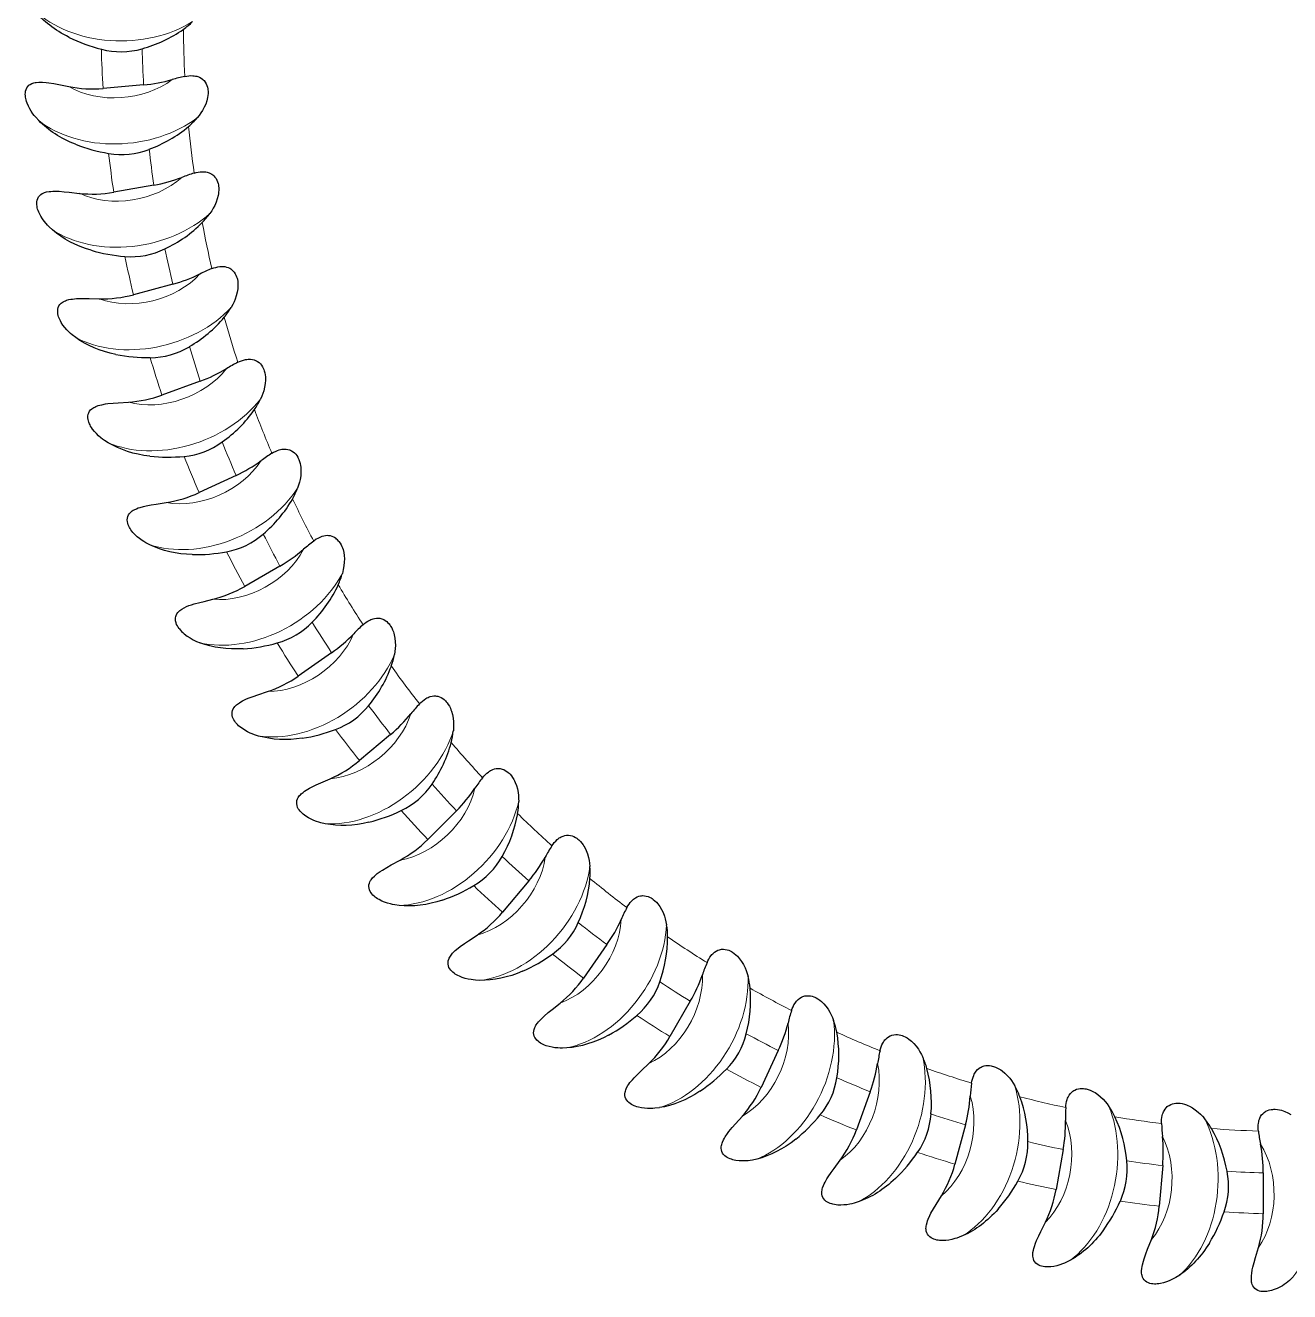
# Model space of a CAD drawing. Extents: x 89 to 617, y -10 to 440.
# Drawn here: x 554.4 to 585.47, y 109.55 to 140.66 of the extents above; entities that cross this region are included whole.
import ezdxf

# ---------------------------------------------------------------- set-up
doc = ezdxf.new("R2010")
doc.units = 0
doc.header["$LTSCALE"] = 7
doc.header["$MEASUREMENT"] = 0
doc.layers.add('8', color=250, linetype='CONTINUOUS', lineweight=15)

msp = doc.modelspace()

# ---------------------------------------------------------------- linework, layer by layer
at = {"layer": '8', "lineweight": 30, "ltscale": 0.02501}
for p, q in [((557.31, 139.197), (556.313, 139.11)), ((558.026, 134.301), (557.059, 134.042)), ((558.701, 131.918), (557.761, 131.576)), ((563.378, 123.239), (562.612, 122.596)), ((564.997, 121.365), (564.29, 120.658)), ((568.693, 118.075), (568.119, 117.255)), ((570.742, 116.683), (570.242, 115.817)), ((572.904, 115.476), (572.481, 114.569)), ((577.502, 113.648), (577.243, 112.682)), ((584.818, 112.466), (584.818, 111.466))]:
    msp.add_line(p, q, dxfattribs=at)
at = {"layer": '8', "lineweight": 30, "ltscale": 0.025011}
for p, q in [((557.561, 136.733), (556.576, 136.559)), ((559.581, 129.603), (558.675, 129.18)), ((560.66, 127.374), (559.794, 126.874)), ((561.929, 125.247), (561.109, 124.673)), ((575.163, 114.462), (574.821, 113.522)), ((579.903, 113.042), (579.73, 112.056)), ((582.348, 112.647), (582.261, 111.65))]:
    msp.add_line(p, q, dxfattribs=at)
at = {"layer": '8', "lineweight": 30, "ltscale": 0.025009}
msp.add_line((566.773, 119.639), (566.13, 118.873), dxfattribs=at)
at = {"layer": '8', "lineweight": 30}
for points in [[(558.322, 139.405), (558.371, 139.414), (558.42, 139.42), (558.471, 139.423), (558.521, 139.422), (558.554, 139.419), (558.585, 139.414), (558.614, 139.408), (558.642, 139.4), (558.687, 139.382), (558.725, 139.36), (558.757, 139.337), (558.777, 139.319), (558.795, 139.301), (558.825, 139.262), (558.847, 139.223), (558.865, 139.183), (558.878, 139.143), (558.887, 139.102), (558.891, 139.071), (558.893, 139.039), (558.894, 138.987), (558.89, 138.935), (558.882, 138.883), (558.873, 138.844), (558.862, 138.804), (558.835, 138.725), (558.799, 138.646), (558.755, 138.566), (558.717, 138.506), (558.673, 138.446), (558.624, 138.386)], [(554.733, 138.32), (554.66, 138.401), (554.625, 138.443), (554.592, 138.487), (554.551, 138.547), (554.513, 138.61), (554.479, 138.676), (554.449, 138.746), (554.435, 138.785), (554.423, 138.825), (554.416, 138.858), (554.41, 138.891), (554.405, 138.929), (554.404, 138.966), (554.406, 139.003), (554.411, 139.039), (554.423, 139.082), (554.441, 139.122), (554.465, 139.157), (554.494, 139.186), (554.525, 139.209), (554.56, 139.228), (554.587, 139.239), (554.615, 139.247), (554.643, 139.254), (554.672, 139.259), (554.732, 139.265), (554.777, 139.266), (554.823, 139.265), (554.916, 139.258), (554.978, 139.25), (555.103, 139.229), (555.225, 139.206), (555.471, 139.156)], [(558.551, 137.029), (558.599, 137.041), (558.648, 137.052), (558.698, 137.059), (558.748, 137.063), (558.781, 137.063), (558.813, 137.061), (558.842, 137.057), (558.87, 137.051), (558.917, 137.037), (558.956, 137.019), (558.99, 136.999), (559.012, 136.983), (559.032, 136.966), (559.064, 136.93), (559.091, 136.893), (559.111, 136.855), (559.128, 136.816), (559.14, 136.776), (559.147, 136.745), (559.152, 136.714), (559.157, 136.662), (559.158, 136.61), (559.154, 136.557), (559.149, 136.517), (559.142, 136.477), (559.121, 136.396), (559.093, 136.314), (559.056, 136.231), (559.023, 136.168), (558.984, 136.104), (558.941, 136.04)], [(555.071, 135.635), (554.991, 135.709), (554.952, 135.748), (554.916, 135.789), (554.869, 135.846), (554.826, 135.905), (554.786, 135.968), (554.75, 136.034), (554.733, 136.072), (554.718, 136.111), (554.707, 136.143), (554.699, 136.176), (554.691, 136.213), (554.686, 136.25), (554.685, 136.287), (554.687, 136.323), (554.695, 136.367), (554.71, 136.409), (554.73, 136.445), (554.757, 136.477), (554.786, 136.503), (554.819, 136.524), (554.845, 136.537), (554.872, 136.549), (554.899, 136.558), (554.928, 136.565), (554.987, 136.576), (555.032, 136.581), (555.078, 136.584), (555.171, 136.585), (555.233, 136.583), (555.359, 136.573), (555.483, 136.561), (555.732, 136.532)], [(558.987, 134.682), (559.033, 134.698), (559.081, 134.713), (559.13, 134.725), (559.18, 134.732), (559.213, 134.735), (559.244, 134.736), (559.274, 134.735), (559.302, 134.732), (559.35, 134.722), (559.391, 134.707), (559.426, 134.69), (559.45, 134.676), (559.471, 134.661), (559.506, 134.628), (559.536, 134.593), (559.56, 134.557), (559.579, 134.52), (559.595, 134.481), (559.605, 134.451), (559.613, 134.42), (559.622, 134.369), (559.627, 134.317), (559.628, 134.264), (559.627, 134.224), (559.623, 134.184), (559.61, 134.101), (559.588, 134.017), (559.559, 133.931), (559.531, 133.865), (559.499, 133.798), (559.461, 133.731)], [(555.641, 132.989), (555.555, 133.056), (555.513, 133.092), (555.473, 133.13), (555.422, 133.182), (555.373, 133.238), (555.328, 133.296), (555.287, 133.36), (555.267, 133.396), (555.248, 133.433), (555.235, 133.465), (555.223, 133.496), (555.212, 133.532), (555.204, 133.569), (555.2, 133.605), (555.199, 133.642), (555.203, 133.687), (555.214, 133.729), (555.231, 133.767), (555.255, 133.801), (555.282, 133.83), (555.312, 133.854), (555.337, 133.869), (555.363, 133.882), (555.39, 133.894), (555.418, 133.904), (555.475, 133.92), (555.52, 133.929), (555.565, 133.936), (555.658, 133.945), (555.72, 133.948), (555.847, 133.95), (555.971, 133.948), (556.222, 133.941)], [(559.625, 132.381), (559.67, 132.402), (559.716, 132.421), (559.764, 132.437), (559.813, 132.449), (559.845, 132.454), (559.877, 132.458), (559.907, 132.459), (559.935, 132.459), (559.983, 132.453), (560.026, 132.442), (560.062, 132.428), (560.087, 132.416), (560.109, 132.403), (560.147, 132.373), (560.18, 132.341), (560.207, 132.307), (560.23, 132.272), (560.249, 132.234), (560.261, 132.205), (560.272, 132.175), (560.285, 132.125), (560.295, 132.074), (560.301, 132.021), (560.303, 131.981), (560.302, 131.941), (560.296, 131.857), (560.282, 131.771), (560.261, 131.683), (560.239, 131.615), (560.212, 131.546), (560.181, 131.475)], [(556.44, 130.404), (556.348, 130.463), (556.303, 130.495), (556.26, 130.529), (556.204, 130.577), (556.151, 130.628), (556.101, 130.682), (556.055, 130.742), (556.031, 130.776), (556.009, 130.812), (555.993, 130.842), (555.979, 130.872), (555.965, 130.907), (555.954, 130.943), (555.946, 130.979), (555.942, 131.015), (555.942, 131.06), (555.949, 131.103), (555.964, 131.143), (555.984, 131.179), (556.008, 131.21), (556.037, 131.236), (556.06, 131.254), (556.085, 131.269), (556.111, 131.283), (556.137, 131.296), (556.193, 131.316), (556.237, 131.329), (556.282, 131.34), (556.373, 131.357), (556.435, 131.366), (556.561, 131.378), (556.685, 131.387), (556.935, 131.402)], [(560.461, 130.145), (560.504, 130.17), (560.549, 130.192), (560.596, 130.213), (560.643, 130.229), (560.675, 130.237), (560.706, 130.244), (560.735, 130.247), (560.764, 130.249), (560.812, 130.248), (560.855, 130.241), (560.893, 130.23), (560.918, 130.22), (560.942, 130.209), (560.983, 130.183), (561.017, 130.154), (561.047, 130.122), (561.073, 130.089), (561.096, 130.053), (561.11, 130.025), (561.123, 129.997), (561.142, 129.948), (561.156, 129.898), (561.166, 129.846), (561.171, 129.806), (561.175, 129.765), (561.176, 129.682), (561.17, 129.595), (561.155, 129.505), (561.14, 129.436), (561.119, 129.364), (561.094, 129.291)], [(557.46, 127.898), (557.364, 127.949), (557.317, 127.977), (557.271, 128.007), (557.211, 128.049), (557.154, 128.096), (557.099, 128.146), (557.047, 128.201), (557.021, 128.233), (556.996, 128.267), (556.978, 128.295), (556.961, 128.324), (556.944, 128.358), (556.93, 128.392), (556.919, 128.428), (556.911, 128.463), (556.908, 128.508), (556.911, 128.552), (556.922, 128.593), (556.939, 128.63), (556.961, 128.663), (556.987, 128.692), (557.008, 128.711), (557.032, 128.729), (557.056, 128.745), (557.082, 128.76), (557.135, 128.785), (557.178, 128.802), (557.222, 128.817), (557.311, 128.841), (557.372, 128.855), (557.496, 128.879), (557.619, 128.899), (557.867, 128.936)], [(562.109, 127.981), (562.073, 128.021), (562.052, 128.04), (562.029, 128.058), (562.007, 128.073), (561.984, 128.086), (561.946, 128.102), (561.904, 128.115), (561.854, 128.122), (561.819, 128.123), (561.78, 128.12), (561.736, 128.113), (561.689, 128.099), (561.657, 128.087), (561.626, 128.073), (561.588, 128.054), (561.552, 128.033), (561.49, 127.991)], [(562.109, 127.981), (562.138, 127.942), (562.162, 127.899), (562.183, 127.855), (562.197, 127.821), (562.209, 127.786), (562.227, 127.712), (562.238, 127.635), (562.243, 127.553), (562.241, 127.469), (562.233, 127.381), (562.217, 127.289), (562.194, 127.195)], [(558.185, 125.838), (558.162, 125.871), (558.14, 125.905), (558.122, 125.941), (558.108, 125.977), (558.1, 126.003), (558.095, 126.029), (558.092, 126.052), (558.091, 126.075), (558.093, 126.106), (558.099, 126.136), (558.108, 126.164), (558.127, 126.202), (558.152, 126.236), (558.173, 126.259), (558.196, 126.281), (558.221, 126.3), (558.247, 126.318), (558.303, 126.35), (558.362, 126.378), (558.423, 126.403), (558.486, 126.424), (558.553, 126.445), (558.688, 126.482), (558.794, 126.508), (559.011, 126.56)], [(562.701, 125.934), (562.739, 125.965), (562.779, 125.996), (562.822, 126.023), (562.866, 126.048), (562.896, 126.062), (562.925, 126.073), (562.953, 126.082), (562.981, 126.089), (563.029, 126.096), (563.073, 126.096), (563.112, 126.092), (563.139, 126.087), (563.163, 126.08), (563.208, 126.061), (563.248, 126.039), (563.282, 126.013), (563.314, 125.984), (563.342, 125.953), (563.361, 125.928), (563.379, 125.902), (563.406, 125.858), (563.428, 125.811), (563.447, 125.761), (563.459, 125.723), (563.47, 125.684), (563.486, 125.601), (563.494, 125.515), (563.496, 125.424), (563.493, 125.353), (563.485, 125.279), (563.473, 125.203)], [(558.185, 125.838), (558.213, 125.804), (558.243, 125.771), (558.275, 125.74), (558.308, 125.711), (558.378, 125.657), (558.451, 125.609), (558.528, 125.566), (558.611, 125.526), (558.696, 125.49)], [(560.136, 123.2), (560.032, 123.233), (559.981, 123.252), (559.931, 123.274), (559.864, 123.305), (559.8, 123.341), (559.737, 123.381), (559.677, 123.426), (559.645, 123.453), (559.615, 123.482), (559.592, 123.507), (559.57, 123.533), (559.548, 123.563), (559.528, 123.594), (559.511, 123.627), (559.498, 123.661), (559.486, 123.705), (559.482, 123.748), (559.485, 123.79), (559.496, 123.83), (559.511, 123.866), (559.532, 123.899), (559.55, 123.922), (559.57, 123.943), (559.591, 123.964), (559.614, 123.983), (559.662, 124.017), (559.701, 124.041), (559.741, 124.063), (559.825, 124.103), (559.883, 124.127), (560.001, 124.172), (560.119, 124.213), (560.357, 124.292)], [(564.088, 123.991), (564.123, 124.025), (564.16, 124.059), (564.2, 124.09), (564.242, 124.118), (564.27, 124.135), (564.299, 124.149), (564.326, 124.16), (564.353, 124.169), (564.4, 124.18), (564.444, 124.185), (564.483, 124.184), (564.51, 124.181), (564.535, 124.176), (564.582, 124.162), (564.623, 124.143), (564.66, 124.12), (564.694, 124.094), (564.725, 124.066), (564.746, 124.043), (564.766, 124.018), (564.796, 123.976), (564.823, 123.931), (564.846, 123.884), (564.862, 123.846), (564.875, 123.808), (564.898, 123.728), (564.914, 123.642), (564.924, 123.552), (564.927, 123.481), (564.926, 123.406), (564.92, 123.329)], [(565.639, 122.175), (565.671, 122.213), (565.705, 122.25), (565.742, 122.285), (565.781, 122.316), (565.808, 122.335), (565.835, 122.351), (565.861, 122.365), (565.887, 122.377), (565.933, 122.392), (565.976, 122.4), (566.015, 122.403), (566.043, 122.402), (566.068, 122.399), (566.116, 122.389), (566.158, 122.374), (566.197, 122.354), (566.233, 122.332), (566.266, 122.306), (566.29, 122.285), (566.312, 122.262), (566.345, 122.223), (566.376, 122.18), (566.403, 122.135), (566.422, 122.099), (566.439, 122.062), (566.469, 121.984), (566.492, 121.901), (566.51, 121.811), (566.519, 121.741), (566.524, 121.666), (566.525, 121.589)], [(561.771, 121.043), (561.664, 121.067), (561.612, 121.082), (561.559, 121.099), (561.491, 121.125), (561.423, 121.155), (561.358, 121.189), (561.294, 121.229), (561.26, 121.253), (561.227, 121.279), (561.202, 121.302), (561.178, 121.326), (561.153, 121.354), (561.131, 121.383), (561.111, 121.415), (561.094, 121.447), (561.079, 121.49), (561.071, 121.532), (561.071, 121.575), (561.078, 121.616), (561.09, 121.653), (561.108, 121.687), (561.124, 121.712), (561.142, 121.735), (561.161, 121.757), (561.182, 121.777), (561.227, 121.816), (561.264, 121.843), (561.302, 121.869), (561.382, 121.916), (561.438, 121.945), (561.552, 122), (561.665, 122.051), (561.895, 122.151)], [(567.342, 120.502), (567.37, 120.543), (567.401, 120.582), (567.435, 120.62), (567.471, 120.655), (567.496, 120.676), (567.522, 120.695), (567.547, 120.711), (567.572, 120.724), (567.616, 120.744), (567.658, 120.756), (567.697, 120.762), (567.724, 120.763), (567.75, 120.763), (567.798, 120.757), (567.842, 120.745), (567.883, 120.729), (567.92, 120.71), (567.956, 120.687), (567.981, 120.668), (568.005, 120.647), (568.042, 120.611), (568.076, 120.571), (568.107, 120.529), (568.129, 120.495), (568.149, 120.46), (568.185, 120.384), (568.216, 120.303), (568.241, 120.216), (568.256, 120.146), (568.268, 120.073), (568.276, 119.996)], [(563.588, 119.037), (563.479, 119.052), (563.425, 119.062), (563.372, 119.074), (563.301, 119.094), (563.231, 119.118), (563.163, 119.147), (563.096, 119.181), (563.06, 119.202), (563.025, 119.225), (562.998, 119.245), (562.972, 119.267), (562.945, 119.293), (562.92, 119.32), (562.897, 119.35), (562.878, 119.381), (562.859, 119.422), (562.848, 119.464), (562.844, 119.506), (562.847, 119.547), (562.856, 119.585), (562.871, 119.621), (562.884, 119.647), (562.9, 119.671), (562.918, 119.695), (562.937, 119.718), (562.979, 119.76), (563.013, 119.79), (563.049, 119.819), (563.124, 119.873), (563.177, 119.907), (563.286, 119.971), (563.394, 120.032), (563.615, 120.152)], [(569.184, 118.984), (569.209, 119.027), (569.236, 119.069), (569.267, 119.11), (569.3, 119.147), (569.323, 119.171), (569.347, 119.191), (569.37, 119.21), (569.394, 119.225), (569.437, 119.248), (569.478, 119.264), (569.516, 119.274), (569.543, 119.278), (569.568, 119.279), (569.617, 119.277), (569.661, 119.27), (569.703, 119.257), (569.742, 119.241), (569.779, 119.222), (569.806, 119.205), (569.832, 119.186), (569.872, 119.153), (569.909, 119.117), (569.944, 119.077), (569.969, 119.045), (569.992, 119.012), (570.035, 118.94), (570.073, 118.862), (570.105, 118.777), (570.126, 118.709), (570.144, 118.637), (570.159, 118.561)], [(565.572, 117.197), (565.463, 117.203), (565.408, 117.208), (565.354, 117.216), (565.282, 117.229), (565.21, 117.247), (565.14, 117.269), (565.069, 117.297), (565.032, 117.315), (564.995, 117.335), (564.966, 117.353), (564.939, 117.373), (564.909, 117.396), (564.882, 117.421), (564.857, 117.449), (564.835, 117.478), (564.813, 117.517), (564.798, 117.558), (564.79, 117.599), (564.79, 117.641), (564.796, 117.679), (564.807, 117.717), (564.818, 117.743), (564.832, 117.769), (564.847, 117.794), (564.864, 117.818), (564.902, 117.864), (564.934, 117.897), (564.967, 117.929), (565.037, 117.989), (565.087, 118.028), (565.19, 118.102), (565.293, 118.172), (565.502, 118.31)], [(571.152, 117.632), (571.173, 117.677), (571.196, 117.721), (571.223, 117.764), (571.253, 117.805), (571.274, 117.83), (571.295, 117.853), (571.318, 117.873), (571.34, 117.891), (571.38, 117.917), (571.42, 117.937), (571.457, 117.949), (571.483, 117.956), (571.509, 117.96), (571.557, 117.962), (571.602, 117.958), (571.645, 117.95), (571.685, 117.937), (571.724, 117.921), (571.752, 117.906), (571.779, 117.89), (571.822, 117.861), (571.863, 117.828), (571.901, 117.791), (571.928, 117.761), (571.954, 117.73), (572.003, 117.662), (572.047, 117.588), (572.087, 117.506), (572.115, 117.44), (572.139, 117.37), (572.16, 117.296)], [(573.23, 116.457), (573.247, 116.503), (573.267, 116.549), (573.289, 116.595), (573.315, 116.638), (573.334, 116.665), (573.354, 116.689), (573.374, 116.711), (573.394, 116.731), (573.433, 116.761), (573.47, 116.784), (573.506, 116.8), (573.532, 116.808), (573.557, 116.814), (573.605, 116.821), (573.65, 116.821), (573.693, 116.816), (573.735, 116.807), (573.775, 116.794), (573.804, 116.782), (573.833, 116.769), (573.878, 116.743), (573.921, 116.714), (573.962, 116.68), (573.992, 116.653), (574.02, 116.625), (574.075, 116.561), (574.126, 116.491), (574.173, 116.413), (574.206, 116.349), (574.236, 116.282), (574.263, 116.209)], [(567.709, 115.537), (567.6, 115.533), (567.545, 115.534), (567.49, 115.537), (567.417, 115.544), (567.344, 115.555), (567.272, 115.571), (567.2, 115.593), (567.161, 115.608), (567.123, 115.625), (567.092, 115.64), (567.063, 115.657), (567.032, 115.678), (567.002, 115.7), (566.975, 115.725), (566.951, 115.752), (566.925, 115.79), (566.906, 115.829), (566.895, 115.87), (566.891, 115.911), (566.894, 115.95), (566.902, 115.988), (566.911, 116.016), (566.922, 116.043), (566.935, 116.069), (566.95, 116.094), (566.984, 116.144), (567.012, 116.179), (567.043, 116.214), (567.108, 116.28), (567.153, 116.322), (567.249, 116.405), (567.346, 116.484), (567.542, 116.64)], [(575.402, 115.467), (575.415, 115.515), (575.431, 115.563), (575.45, 115.61), (575.472, 115.655), (575.488, 115.683), (575.506, 115.71), (575.524, 115.733), (575.542, 115.755), (575.578, 115.788), (575.613, 115.814), (575.648, 115.833), (575.673, 115.844), (575.697, 115.852), (575.744, 115.863), (575.789, 115.867), (575.833, 115.866), (575.875, 115.86), (575.916, 115.851), (575.946, 115.842), (575.976, 115.83), (576.023, 115.809), (576.068, 115.783), (576.112, 115.754), (576.144, 115.729), (576.175, 115.703), (576.235, 115.645), (576.292, 115.579), (576.346, 115.506), (576.384, 115.445), (576.42, 115.38), (576.453, 115.311)], [(569.983, 114.07), (569.874, 114.056), (569.82, 114.052), (569.765, 114.05), (569.691, 114.051), (569.618, 114.056), (569.544, 114.066), (569.47, 114.081), (569.43, 114.093), (569.391, 114.106), (569.359, 114.119), (569.329, 114.133), (569.296, 114.151), (569.264, 114.171), (569.235, 114.193), (569.209, 114.218), (569.18, 114.253), (569.158, 114.291), (569.143, 114.33), (569.135, 114.371), (569.134, 114.41), (569.139, 114.449), (569.146, 114.477), (569.155, 114.505), (569.165, 114.532), (569.178, 114.559), (569.207, 114.611), (569.233, 114.649), (569.26, 114.686), (569.319, 114.757), (569.361, 114.804), (569.449, 114.894), (569.539, 114.981), (569.721, 115.154)], [(577.653, 114.671), (577.662, 114.719), (577.673, 114.768), (577.688, 114.817), (577.706, 114.864), (577.719, 114.893), (577.735, 114.921), (577.751, 114.946), (577.767, 114.969), (577.8, 115.005), (577.833, 115.034), (577.865, 115.056), (577.889, 115.069), (577.913, 115.08), (577.959, 115.094), (578.004, 115.102), (578.047, 115.105), (578.089, 115.103), (578.131, 115.098), (578.162, 115.091), (578.192, 115.083), (578.241, 115.065), (578.289, 115.043), (578.335, 115.018), (578.369, 114.997), (578.402, 114.973), (578.467, 114.92), (578.53, 114.86), (578.589, 114.791), (578.632, 114.734), (578.674, 114.673), (578.714, 114.606)], [(579.964, 114.074), (579.969, 114.123), (579.976, 114.172), (579.986, 114.222), (580, 114.27), (580.011, 114.301), (580.024, 114.33), (580.038, 114.357), (580.052, 114.381), (580.081, 114.42), (580.112, 114.451), (580.142, 114.476), (580.165, 114.491), (580.188, 114.503), (580.232, 114.522), (580.276, 114.534), (580.319, 114.54), (580.361, 114.542), (580.403, 114.54), (580.435, 114.536), (580.466, 114.531), (580.516, 114.517), (580.565, 114.5), (580.614, 114.479), (580.649, 114.46), (580.685, 114.44), (580.754, 114.393), (580.821, 114.338), (580.887, 114.275), (580.935, 114.222), (580.981, 114.164), (581.027, 114.102)], [(582.319, 113.68), (582.319, 113.729), (582.322, 113.779), (582.328, 113.83), (582.337, 113.879), (582.346, 113.911), (582.356, 113.94), (582.367, 113.968), (582.38, 113.994), (582.405, 114.035), (582.433, 114.069), (582.461, 114.096), (582.482, 114.113), (582.504, 114.127), (582.547, 114.15), (582.589, 114.166), (582.632, 114.176), (582.674, 114.181), (582.716, 114.183), (582.747, 114.182), (582.779, 114.179), (582.83, 114.17), (582.88, 114.157), (582.93, 114.14), (582.968, 114.125), (583.005, 114.108), (583.077, 114.067), (583.149, 114.018), (583.22, 113.961), (583.273, 113.912), (583.324, 113.859), (583.375, 113.801)], [(572.376, 112.807), (572.269, 112.783), (572.215, 112.775), (572.16, 112.768), (572.087, 112.762), (572.013, 112.761), (571.939, 112.764), (571.864, 112.773), (571.823, 112.781), (571.783, 112.791), (571.75, 112.801), (571.719, 112.812), (571.684, 112.827), (571.651, 112.844), (571.62, 112.864), (571.592, 112.887), (571.56, 112.919), (571.535, 112.954), (571.516, 112.993), (571.505, 113.032), (571.501, 113.071), (571.502, 113.11), (571.506, 113.139), (571.513, 113.167), (571.521, 113.196), (571.531, 113.223), (571.556, 113.277), (571.578, 113.318), (571.602, 113.357), (571.654, 113.433), (571.692, 113.483), (571.772, 113.581), (571.854, 113.675), (572.02, 113.863)], [(584.699, 113.493), (584.695, 113.542), (584.693, 113.592), (584.694, 113.643), (584.7, 113.693), (584.706, 113.725), (584.713, 113.756), (584.722, 113.784), (584.732, 113.811), (584.754, 113.854), (584.779, 113.89), (584.804, 113.92), (584.824, 113.939), (584.844, 113.955), (584.885, 113.981), (584.926, 114), (584.967, 114.014), (585.009, 114.024), (585.05, 114.029), (585.082, 114.03), (585.113, 114.03), (585.165, 114.026), (585.217, 114.017), (585.268, 114.005), (585.306, 113.993), (585.345, 113.979), (585.421, 113.945), (585.497, 113.902)], [(574.869, 111.756), (574.765, 111.724), (574.712, 111.71), (574.658, 111.699), (574.586, 111.687), (574.513, 111.679), (574.439, 111.676), (574.363, 111.678), (574.322, 111.683), (574.281, 111.689), (574.247, 111.696), (574.215, 111.705), (574.179, 111.716), (574.145, 111.731), (574.112, 111.748), (574.082, 111.768), (574.047, 111.797), (574.019, 111.83), (573.997, 111.867), (573.983, 111.905), (573.975, 111.944), (573.973, 111.983), (573.975, 112.012), (573.979, 112.041), (573.985, 112.069), (573.992, 112.098), (574.012, 112.154), (574.03, 112.196), (574.051, 112.237), (574.096, 112.318), (574.13, 112.371), (574.201, 112.475), (574.274, 112.576), (574.423, 112.778)], [(577.445, 110.927), (577.344, 110.886), (577.293, 110.868), (577.24, 110.852), (577.169, 110.834), (577.097, 110.819), (577.023, 110.81), (576.948, 110.806), (576.906, 110.806), (576.865, 110.809), (576.831, 110.813), (576.797, 110.819), (576.761, 110.828), (576.726, 110.839), (576.691, 110.853), (576.66, 110.87), (576.623, 110.896), (576.592, 110.927), (576.567, 110.961), (576.549, 110.999), (576.538, 111.036), (576.533, 111.075), (576.532, 111.104), (576.533, 111.133), (576.537, 111.162), (576.542, 111.191), (576.557, 111.249), (576.571, 111.292), (576.588, 111.335), (576.626, 111.419), (576.655, 111.475), (576.717, 111.585), (576.781, 111.692), (576.912, 111.906)], [(580.084, 110.326), (579.987, 110.276), (579.937, 110.254), (579.886, 110.233), (579.817, 110.209), (579.746, 110.188), (579.674, 110.172), (579.599, 110.162), (579.557, 110.159), (579.516, 110.158), (579.482, 110.159), (579.448, 110.162), (579.411, 110.167), (579.374, 110.175), (579.339, 110.186), (579.306, 110.201), (579.267, 110.224), (579.233, 110.251), (579.206, 110.284), (579.185, 110.319), (579.171, 110.356), (579.162, 110.393), (579.158, 110.422), (579.157, 110.452), (579.158, 110.481), (579.161, 110.51), (579.17, 110.569), (579.181, 110.613), (579.194, 110.658), (579.225, 110.745), (579.249, 110.803), (579.301, 110.918), (579.355, 111.03), (579.467, 111.255)], [(582.765, 109.957), (582.672, 109.899), (582.624, 109.872), (582.576, 109.847), (582.509, 109.817), (582.44, 109.79), (582.369, 109.768), (582.296, 109.751), (582.255, 109.744), (582.213, 109.74), (582.179, 109.738), (582.145, 109.738), (582.108, 109.74), (582.071, 109.745), (582.035, 109.753), (582.001, 109.764), (581.96, 109.784), (581.924, 109.809), (581.894, 109.838), (581.87, 109.872), (581.852, 109.907), (581.84, 109.944), (581.834, 109.972), (581.83, 110.001), (581.829, 110.031), (581.829, 110.06), (581.834, 110.12), (581.84, 110.165), (581.849, 110.21), (581.873, 110.299), (581.891, 110.359), (581.933, 110.479), (581.977, 110.595), (582.069, 110.828)], [(585.467, 109.823), (585.38, 109.757), (585.335, 109.726), (585.289, 109.697), (585.225, 109.661), (585.158, 109.629), (585.09, 109.601), (585.018, 109.577), (584.978, 109.567), (584.937, 109.559), (584.903, 109.554), (584.87, 109.551), (584.832, 109.55), (584.795, 109.551), (584.758, 109.556), (584.723, 109.565), (584.681, 109.58), (584.643, 109.602), (584.61, 109.629), (584.583, 109.66), (584.563, 109.694), (584.548, 109.729), (584.539, 109.757), (584.533, 109.786), (584.529, 109.815), (584.526, 109.844), (584.526, 109.904), (584.529, 109.949), (584.534, 109.995), (584.549, 110.087), (584.562, 110.148), (584.593, 110.27), (584.627, 110.39), (584.699, 110.631)]]:
    msp.add_lwpolyline(points, dxfattribs=at)
for centre, radius, start, end in [((557.137, 142.157), 1.967, 305.716, 314.3701), ((557.249, 143.95), 3.999, 243.7342, 255.8647), ((556.409, 143.25), 3.281, 285.2542, 304.9096), ((556.75, 141.901), 1.891, 255.3702, 286.0357), ((559.122, 135.596), 3.892, 101.8669, 106.5882), ((556.053, 142.063), 2.965, 258.6809, 275.0394), ((556.983, 142.919), 3.737, 275.0191, 285.9749), ((556.31, 140.692), 3.281, 290.2542, 309.9097), ((557.131, 139.667), 1.967, 310.716, 319.3701), ((557.086, 141.463), 3.999, 248.7342, 260.8647), ((556.767, 139.378), 1.891, 260.3685, 291.0377), ((556.911, 140.413), 3.737, 280.0191, 290.9749), ((559.681, 133.304), 3.892, 106.8669, 111.5882), ((556.059, 139.479), 2.965, 263.6809, 280.0394), ((557.342, 137.186), 1.967, 315.716, 324.3701), ((556.435, 138.136), 3.281, 295.2542, 314.9097), ((557.14, 138.971), 3.999, 253.7342, 265.8647), ((557.005, 136.867), 1.891, 265.3699, 296.0365), ((557.057, 137.91), 3.737, 285.0191, 295.9749), ((560.436, 131.07), 3.892, 111.8669, 116.5882), ((556.29, 136.905), 2.965, 268.6809, 285.0394), ((556.781, 135.599), 3.28, 300.2668, 319.9273), ((557.768, 134.733), 1.967, 320.716, 329.3701), ((557.412, 136.494), 3.999, 258.7342, 270.8647), ((557.46, 134.385), 1.891, 270.3688, 301.0375), ((557.422, 135.429), 3.737, 290.0191, 300.9749), ((561.384, 128.909), 3.892, 116.8669, 121.5882), ((556.745, 134.361), 2.965, 273.6809, 290.0394), ((558.407, 132.326), 1.967, 325.716, 334.3701), ((557.348, 133.104), 3.281, 305.2542, 324.9096), ((558.13, 131.953), 1.891, 275.3688, 306.0375), ((557.898, 134.049), 3.999, 263.7342, 275.8647), ((562.516, 126.84), 3.892, 121.8669, 126.5882), ((558.001, 132.989), 3.737, 295.0191, 305.9749), ((557.42, 131.867), 2.965, 278.6809, 295.0394), ((559.253, 129.984), 1.967, 330.716, 339.3701), ((558.13, 130.667), 3.281, 310.2542, 329.9096), ((559.01, 129.588), 1.891, 280.3688, 311.0375), ((563.825, 124.877), 3.892, 126.8669, 131.5882), ((558.596, 131.656), 3.999, 268.7342, 280.8647), ((558.79, 130.61), 3.737, 300.0191, 310.9749), ((560.299, 127.725), 1.967, 335.716, 344.3701), ((558.309, 129.441), 2.965, 283.6809, 300.0394), ((559.122, 128.307), 3.281, 315.2542, 334.9096), ((560.092, 127.309), 1.891, 285.3688, 316.0375), ((559.784, 128.308), 3.737, 305.0191, 315.9749), ((565.299, 123.036), 3.892, 131.8669, 136.5882), ((559.499, 129.333), 3.999, 273.7342, 285.8647), ((561.539, 125.566), 1.967, 340.716, 349.3701), ((560.315, 126.043), 3.281, 320.2542, 339.9096), ((559.407, 127.101), 2.965, 288.6809, 305.0394), ((561.368, 125.133), 1.891, 290.3688, 321.0375), ((566.928, 121.33), 3.892, 136.8669, 141.5882), ((560.975, 126.101), 3.737, 310.0191, 320.9749), ((560.602, 127.098), 3.999, 278.7342, 290.8647), ((562.962, 123.522), 1.967, 345.716, 354.3701), ((561.701, 123.891), 3.281, 325.2542, 344.9096), ((560.704, 124.866), 2.965, 293.6809, 310.0394), ((562.83, 123.077), 1.891, 295.3688, 326.0374), ((568.7, 119.772), 3.892, 141.8669, 146.5882), ((562.354, 124.007), 3.737, 315.0191, 325.9749), ((561.895, 124.967), 3.999, 283.7342, 295.8647), ((564.558, 121.611), 1.967, 350.716, 359.3701), ((563.27, 121.868), 3.281, 330.2542, 349.9096), ((562.192, 122.753), 2.965, 298.6809, 315.0395), ((570.601, 118.375), 3.892, 146.8669, 151.5882), ((564.465, 121.156), 1.891, 300.3688, 331.0375), ((563.91, 122.04), 3.737, 320.0191, 330.9749), ((566.314, 119.846), 1.967, 355.716, 4.3701), ((563.369, 122.957), 3.999, 288.7342, 300.8647), ((565.009, 119.99), 3.281, 335.2542, 354.9096), ((563.857, 120.777), 2.965, 303.6809, 320.0395), ((572.616, 117.149), 3.892, 151.8669, 156.5882), ((566.261, 119.384), 1.891, 305.3688, 336.0375), ((565.631, 120.217), 3.737, 325.0191, 335.9749), ((568.218, 118.241), 1.967, 0.716, 9.3701), ((566.905, 118.269), 3.28, 340.2668, 359.9273), ((565.013, 121.084), 3.999, 293.7342, 305.8647), ((574.731, 116.103), 3.892, 156.8669, 161.5882), ((567.505, 118.551), 3.737, 330.0191, 340.9749), ((570.254, 116.807), 1.967, 5.716, 14.3701), ((565.689, 118.954), 2.965, 308.6809, 325.0394), ((568.205, 117.776), 1.891, 310.3688, 341.0375), ((568.943, 116.722), 3.281, 345.2542, 4.9096), ((576.928, 115.246), 3.892, 161.8669, 166.5882), ((566.813, 119.36), 3.999, 298.7342, 310.8647), ((569.517, 117.054), 3.737, 335.0191, 345.9749), ((572.407, 115.557), 1.967, 10.716, 19.3701), ((567.673, 117.298), 2.965, 313.6809, 330.0394), ((570.282, 116.343), 1.891, 315.3688, 346.0375), ((571.109, 115.358), 3.281, 350.2542, 9.9096), ((579.193, 114.583), 3.892, 166.8669, 171.5882), ((571.651, 115.739), 3.737, 340.0191, 350.9749), ((574.661, 114.499), 1.967, 15.716, 24.3701), ((568.757, 117.8), 3.999, 303.7342, 315.8647), ((572.476, 115.097), 1.891, 320.3688, 351.0375), ((573.386, 114.187), 3.28, 355.2668, 14.9273), ((569.793, 115.821), 2.965, 318.6809, 335.0394), ((581.506, 114.12), 3.892, 171.8669, 176.5882), ((576.999, 113.642), 1.967, 20.716, 29.3701), ((573.892, 114.614), 3.737, 345.0191, 355.9749), ((575.755, 113.22), 3.281, 0.2542, 19.9096), ((570.83, 116.416), 3.999, 308.7342, 320.8647), ((574.77, 114.047), 1.891, 325.3688, 356.0375), ((583.85, 113.861), 3.892, 176.8669, 181.5882), ((579.403, 112.991), 1.967, 25.716, 34.3701), ((576.223, 113.689), 3.737, 350.0191, 0.9749), ((578.2, 112.463), 3.281, 5.2542, 24.9096), ((586.209, 113.807), 3.892, 181.8669, 186.5882), ((581.854, 112.553), 1.967, 30.716, 39.3701), ((580.702, 111.922), 3.281, 10.2542, 29.9096), ((572.034, 114.534), 2.965, 323.6809, 340.0394), ((578.625, 112.971), 3.737, 355.0191, 5.9749), ((588.563, 113.958), 3.892, 186.8669, 191.5882), ((573.015, 115.217), 3.999, 313.7342, 325.8647), ((577.146, 113.201), 1.891, 330.3688, 1.0375), ((581.081, 112.465), 3.737, 0.0191, 10.9749), ((574.379, 113.447), 2.965, 328.6809, 345.0394), ((579.588, 112.565), 1.891, 335.3696, 6.0366), ((582.075, 112.144), 1.891, 340.3687, 11.0375), ((575.296, 114.213), 3.999, 318.7342, 330.8647), ((576.809, 112.569), 2.965, 333.6809, 350.0394), ((577.657, 113.412), 3.999, 323.7342, 335.8647), ((579.307, 111.906), 2.965, 338.6809, 355.0394), ((580.078, 112.82), 3.999, 328.7342, 340.8647), ((581.853, 111.464), 2.965, 343.6809, 0.0394)]:
    msp.add_arc(centre, radius, start, end, dxfattribs=at)
at = {"layer": '8', "lineweight": 13}
for radius, start, end in [(27.365, 180.5893, 183.009), (29.388, 181.5014, 183.3789), (28.388, 181.5297, 183.3218), (27.365, 185.5893, 188.009), (29.388, 186.5014, 188.3789), (28.388, 186.5297, 188.3218), (27.365, 190.5893, 193.009), (28.388, 191.5297, 193.3218), (29.388, 191.5014, 193.3789), (27.365, 195.5893, 198.009), (28.388, 196.5297, 198.3218), (29.388, 196.5014, 198.3789), (27.365, 200.5893, 203.009), (28.388, 201.5297, 203.3218), (29.388, 201.5014, 203.3789), (27.365, 205.5893, 208.009), (28.388, 206.5297, 208.3218), (29.388, 206.5014, 208.3789), (27.365, 210.5893, 213.009), (28.388, 211.5297, 213.3218), (29.388, 211.5014, 213.3789), (27.365, 215.5893, 218.009), (28.388, 216.5297, 218.3218), (29.388, 216.5014, 218.3789), (27.365, 220.5893, 223.009), (28.388, 221.5297, 223.3218), (29.388, 221.5014, 223.3789), (27.365, 225.5893, 228.009), (28.388, 226.5297, 228.3218), (29.388, 226.5014, 228.3789), (27.365, 230.5893, 233.009), (28.388, 231.5297, 233.3218), (27.365, 235.5893, 238.009), (29.388, 231.5014, 233.3789), (28.388, 236.5297, 238.3218), (27.365, 240.5893, 243.009), (29.388, 236.5014, 238.3789), (28.388, 241.5297, 243.3218), (27.365, 245.5893, 248.009), (29.388, 241.5014, 243.3789), (28.388, 246.5297, 248.3218), (27.365, 250.5893, 253.009), (27.365, 255.5893, 258.009), (29.388, 246.5014, 248.3789), (28.388, 251.5297, 253.3218), (27.365, 260.5893, 263.009), (27.365, 265.5893, 268.009), (29.388, 251.5014, 253.3789), (28.388, 256.5297, 258.3218), (28.388, 261.5297, 263.3218), (28.388, 266.5297, 268.3218), (29.388, 256.5014, 258.3789), (29.388, 261.5014, 263.3789), (29.388, 266.5014, 268.3789)]:
    msp.add_arc((585.65, 140.842), radius, start, end, dxfattribs=at)
at = {"layer": '8', "lineweight": 30, "extrusion": (0, 0, -1)}
for centre, major_axis, ratio, start_param, end_param in [((587.875, 161.433), (-33.413, -20.169), 0.230958, 6.138917, 6.250674), ((585.837, 161.375), (-31.293, -22.831), 0.231833, 6.138361, 6.250539), ((584.266, 161.507), (-29.403, -25.665), 0.230958, 6.138917, 6.250674), ((582.47, 161.308), (-27.054, -28.13), 0.230958, 6.138917, 6.250674), ((580.698, 160.953), (-24.5, -30.381), 0.230958, 6.138917, 6.250674), ((578.964, 160.445), (-21.759, -32.401), 0.230958, 6.138917, 6.250674), ((577.281, 159.788), (-18.852, -34.174), 0.230958, 6.138917, 6.250674), ((575.662, 158.986), (-15.802, -35.687), 0.230958, 6.138917, 6.250674), ((574.119, 158.047), (-12.631, -36.928), 0.230958, 6.138917, 6.250674), ((572.663, 156.976), (-9.365, -37.889), 0.230958, 6.138917, 6.250674), ((571.306, 155.783), (-6.027, -38.561), 0.230958, 6.138917, 6.250674), ((570.058, 154.476), (-2.643, -38.939), 0.230958, 6.138917, 6.250674), ((568.93, 153.065), (0.761, -39.021), 0.230958, 6.138917, 6.250674), ((567.928, 151.561), (4.159, -38.807), 0.230958, 6.138917, 6.250674), ((567.061, 149.976), (7.525, -38.296), 0.230958, 6.138917, 6.250674), ((566.336, 148.321), (10.834, -37.495), 0.230958, 6.138917, 6.250674), ((565.757, 146.609), (14.061, -36.408), 0.230958, 6.138917, 6.250674), ((565.46, 144.592), (17.05, -34.782), 0.231833, 6.138361, 6.250539)]:
    msp.add_ellipse(centre, major_axis=major_axis, ratio=ratio, start_param=start_param, end_param=end_param, dxfattribs=at)
at = {"layer": '8', "lineweight": 13, "extrusion": (0, 0, -1)}
for centre, major_axis, start_param, end_param in [((556.75, 142.15), (-2.65, 0), 3.984247, 5.638575), ((556.696, 140.19), (-1.843, -0.161), 3.981634, 5.500024), ((556.746, 139.626), (-2.64, -0.231), 3.984247, 5.638575), ((556.863, 137.669), (-1.822, -0.321), 3.981634, 5.500024), ((556.961, 137.111), (-2.61, -0.46), 3.984247, 5.638575), ((557.249, 135.172), (-1.787, -0.479), 3.981634, 5.500024), ((557.396, 134.625), (-2.56, -0.686), 3.984247, 5.638575), ((557.852, 132.718), (-1.738, -0.633), 3.981634, 5.500024), ((558.045, 132.187), (-2.49, -0.906), 3.984247, 5.638575), ((558.665, 130.326), (-1.677, -0.782), 3.981634, 5.500024), ((558.904, 129.814), (-2.402, -1.12), 3.984247, 5.638575), ((559.685, 128.014), (-1.602, -0.925), 3.981634, 5.500024), ((559.967, 127.525), (-2.295, -1.325), 3.984247, 5.638575), ((560.901, 125.8), (-1.515, -1.061), 3.981634, 5.500024), ((561.226, 125.337), (-2.171, -1.52), 3.984247, 5.638575), ((562.306, 123.701), (-1.417, -1.189), 3.981634, 5.500024), ((562.67, 123.267), (-2.03, -1.703), 3.984247, 5.638575), ((563.889, 121.731), (-1.308, -1.308), 3.981634, 5.500024), ((564.289, 121.331), (-1.874, -1.874), 3.984247, 5.638575), ((565.638, 119.907), (-1.189, -1.417), 3.981634, 5.500024), ((566.071, 119.544), (-1.703, -2.03), 3.984247, 5.638575), ((567.538, 118.243), (-1.061, -1.515), 3.981634, 5.500024), ((568.002, 117.918), (-1.52, -2.171), 3.984247, 5.638575), ((569.577, 116.75), (-0.925, -1.602), 3.981634, 5.500024), ((570.067, 116.468), (-1.325, -2.295), 3.984247, 5.638575), ((571.738, 115.441), (-0.782, -1.677), 3.981634, 5.500024), ((572.25, 115.202), (-1.12, -2.402), 3.984247, 5.638575), ((574.004, 114.325), (-0.633, -1.738), 3.981634, 5.500024), ((574.536, 114.132), (-0.906, -2.49), 3.984247, 5.638575), ((576.906, 113.265), (-0.686, -2.56), 3.984247, 5.638575), ((576.36, 113.411), (-0.479, -1.787), 3.981634, 5.500024), ((579.343, 112.608), (-0.46, -2.61), 3.984247, 5.638575), ((578.786, 112.706), (-0.321, -1.822), 3.981634, 5.500024), ((581.828, 112.166), (-0.231, -2.64), 3.984247, 5.638575), ((584.341, 111.942), (0, -2.65), 3.984247, 5.638575), ((581.264, 112.215), (-0.161, -1.843), 3.981634, 5.500024), ((583.776, 111.942), (0, -1.85), 3.981634, 5.500024)]:
    msp.add_ellipse(centre, major_axis=major_axis, ratio=0.707107, start_param=start_param, end_param=end_param, dxfattribs=at)

doc.saveas('drawing.dxf')
